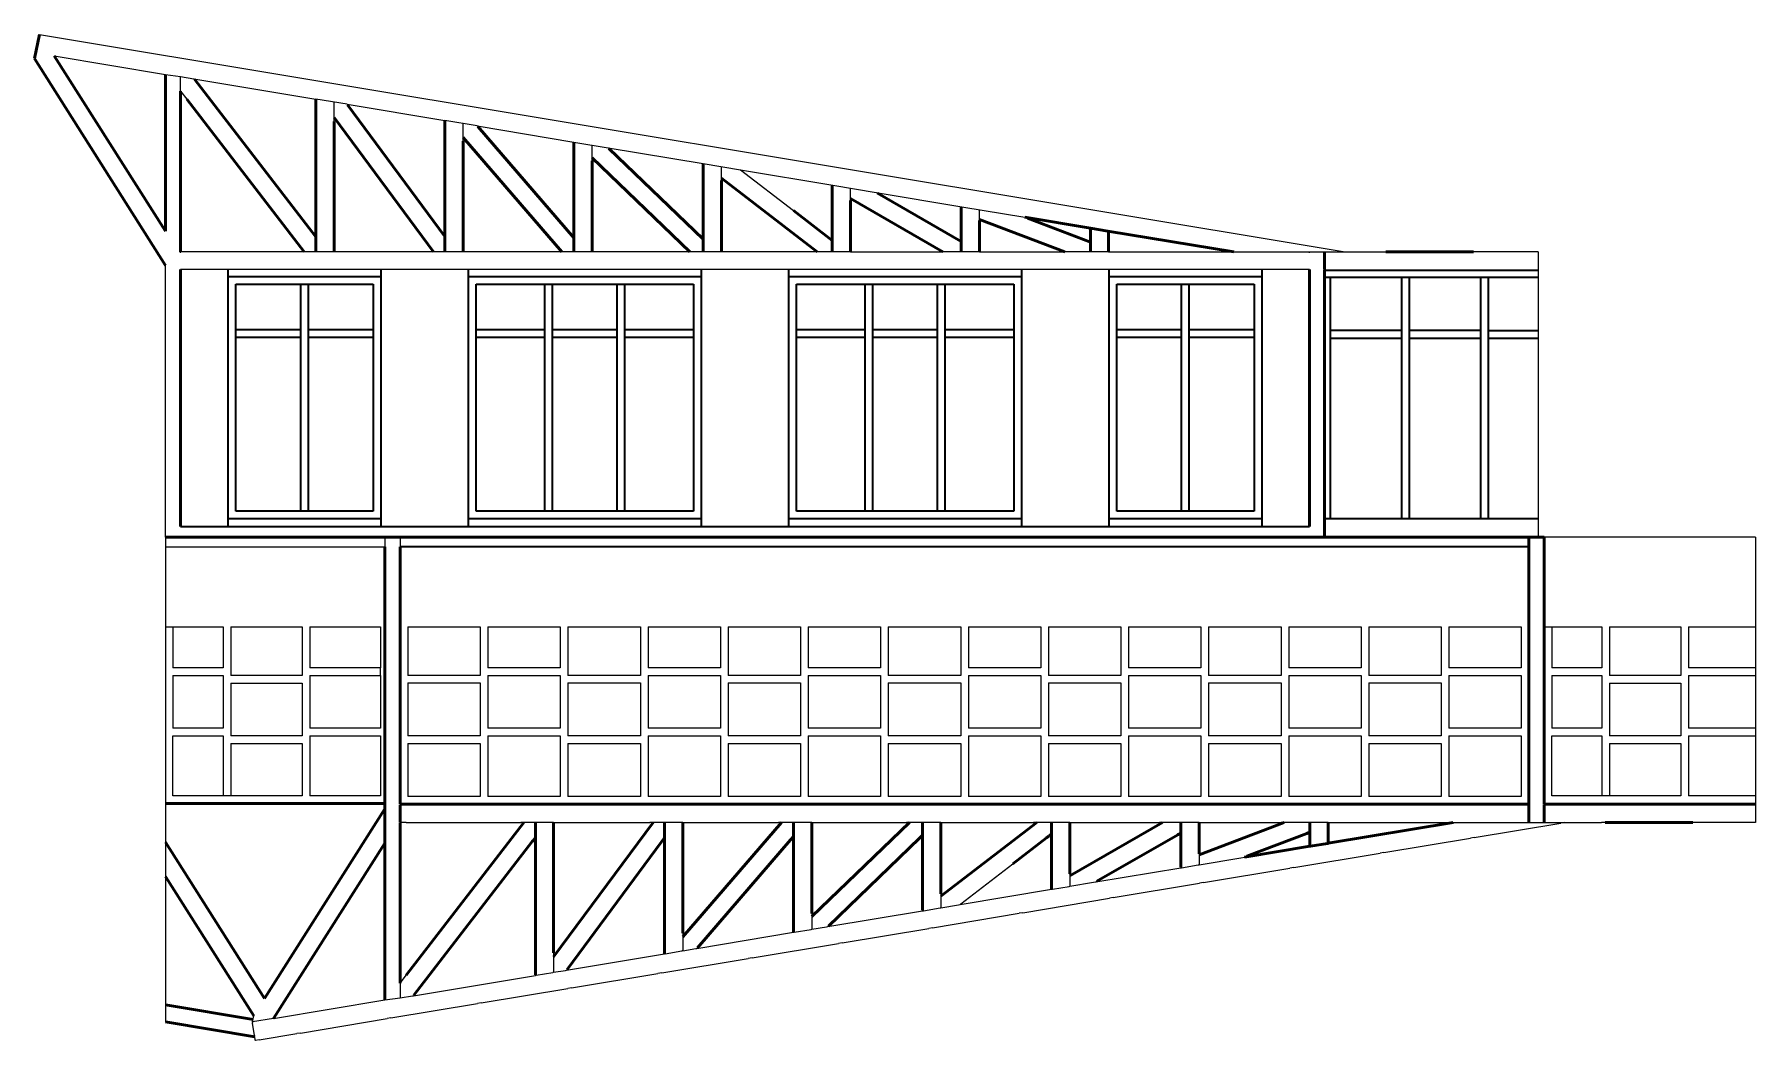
# Model space of a CAD drawing. Header units: centimetres. Extents: x 101 to 201, y 97 to 167.
# Drawn here: x 127.76 to 134.21, y 147.12 to 150.89 of the extents above; entities that cross this region are included whole.
import ezdxf

# ---------------------------------------------------------------- set-up
doc = ezdxf.new("R2010")
doc.units = ezdxf.units.CM
for name, color, linetype in [('corte', 1, 'Continuous'), ('grabado', 5, 'Continuous'), ('modulos alternativos', 10, 'Continuous')]:
    doc.layers.add(name, color=color, linetype=linetype)

msp = doc.modelspace()

# ---------------------------------------------------------------- linework, layer by layer
at = {"layer": 'corte', "lineweight": 50}
for p, q in [((127.7799, 150.8891), (127.7604, 150.7987)), ((127.7604, 150.7987), (128.251, 150.0235)), ((127.8339, 150.8087), (128.251, 150.1514)), ((128.251, 150.1514), (128.251, 150.7392)), ((128.3599, 150.721), (128.8146, 150.1303)), ((128.3081, 150.0741), (128.3081, 150.6759)), ((128.331, 150.6462), (128.7713, 150.0741)), ((128.8146, 150.1303), (128.8146, 150.6452)), ((128.9334, 150.6254), (129.2982, 150.1318)), ((128.8832, 150.578), (129.2555, 150.0741)), ((128.8832, 150.0741), (128.8832, 150.5625)), ((129.2982, 150.1318), (129.2982, 150.5646)), ((129.3667, 150.5026), (129.7364, 150.0741)), ((129.3667, 150.0741), (129.3667, 150.4894)), ((129.4215, 150.5441), (129.7817, 150.1266)), ((129.7817, 150.1266), (129.7817, 150.484)), ((129.8503, 150.4269), (130.2159, 150.0741)), ((129.9124, 150.4623), (130.2653, 150.1217)), ((129.8503, 150.0741), (129.8503, 150.4158)), ((130.2653, 150.1217), (130.2653, 150.4034)), ((130.3339, 150.3506), (130.6927, 150.0741)), ((130.3339, 150.0741), (130.3339, 150.3418)), ((130.7489, 150.1174), (130.7489, 150.3229)), ((130.8174, 150.2738), (131.1638, 150.0741)), ((130.8174, 150.0741), (130.8174, 150.2672)), ((130.9186, 150.2946), (131.2324, 150.1136)), ((131.2324, 150.1136), (131.2324, 150.2423)), ((130.6039, 150.2291), (130.7489, 150.1174)), ((131.301, 150.196), (131.62, 150.0741)), ((131.301, 150.0741), (131.301, 150.1917)), ((131.4712, 150.2044), (131.716, 150.1636)), ((131.48, 150.201), (131.716, 150.1108)), ((131.716, 150.1108), (131.716, 150.1636)), ((131.7818, 150.1526), (132.253, 150.0741)), ((131.7846, 150.0741), (131.7846, 150.1521)), ((132.8224, 150.0741), (133.151, 150.0741)), ((132.5938, 149.0143), (132.5938, 149.0055)), ((133.4161, 149.0055), (128.251, 149.0055)), ((128.251, 149.0055), (129.0732, 149.0055)), ((133.4161, 149.0055), (129.0732, 149.0055)), ((128.251, 148.0083), (128.4052, 148.0083)), ((128.4052, 148.0083), (128.8999, 148.0083)), ((128.6223, 147.277), (129.0732, 147.9876)), ((128.8999, 148.0083), (129.0732, 148.0083)), ((129.1304, 147.9369), (129.1304, 147.3351)), ((129.1532, 147.3648), (129.5936, 147.9369)), ((129.7054, 147.9369), (129.7054, 147.4485)), ((129.7054, 147.433), (130.0778, 147.9369)), ((130.189, 147.9369), (130.189, 147.5216)), ((130.189, 147.5084), (130.5587, 147.9369)), ((130.6726, 147.9369), (130.6726, 147.5952)), ((130.6726, 147.5841), (131.0382, 147.9369)), ((131.1562, 147.9369), (131.1562, 147.6692)), ((131.1562, 147.6604), (131.515, 147.9369)), ((131.6397, 147.7373), (131.9861, 147.9369)), ((131.6397, 147.9369), (131.6397, 147.8756)), ((132.1233, 147.9369), (132.1233, 147.8194)), ((132.1233, 147.815), (132.4423, 147.9369)), ((132.6069, 147.9369), (132.6069, 147.8608)), ((132.6069, 147.8589), (133.0752, 147.9369)), ((133.6447, 147.9369), (133.9732, 147.9369)), ((128.6223, 147.277), (128.251, 147.8623)), ((128.6562, 147.2023), (129.0732, 147.8596)), ((129.0732, 147.8596), (129.0732, 147.2718)), ((129.1822, 147.29), (129.6254, 147.8659)), ((129.6254, 147.8659), (129.6282, 147.8695)), ((129.6282, 147.8695), (129.6369, 147.8807)), ((129.6369, 147.8807), (129.6369, 147.3658)), ((129.7557, 147.3856), (130.109, 147.8638)), ((130.109, 147.8638), (130.1118, 147.8676)), ((130.1118, 147.8676), (130.1204, 147.8792)), ((130.1204, 147.8792), (130.1204, 147.4464)), ((130.2438, 147.4669), (130.5926, 147.8712)), ((130.5926, 147.8712), (130.5954, 147.8744)), ((130.5954, 147.8744), (130.604, 147.8844)), ((130.604, 147.8844), (130.604, 147.527)), ((130.7346, 147.5487), (131.0762, 147.8783)), ((131.0762, 147.8783), (131.079, 147.881)), ((131.079, 147.881), (131.0876, 147.8893)), ((131.0876, 147.8893), (131.0876, 147.6076)), ((131.4262, 147.7819), (131.5524, 147.8792)), ((131.5524, 147.8792), (131.5536, 147.8802)), ((131.5536, 147.8802), (131.5554, 147.8815)), ((131.5554, 147.8815), (131.5597, 147.8848)), ((131.5597, 147.8848), (131.5625, 147.887)), ((131.5625, 147.887), (131.5711, 147.8936)), ((131.5711, 147.8936), (131.5711, 147.6882)), ((131.6397, 147.8756), (131.6397, 147.7438)), ((131.7409, 147.7165), (132.0433, 147.8908)), ((132.0433, 147.8908), (132.0461, 147.8924)), ((132.0461, 147.8924), (132.0547, 147.8974)), ((132.0547, 147.8974), (132.0547, 147.7688)), ((132.2935, 147.8066), (132.5383, 147.8474)), ((132.3023, 147.81), (132.5269, 147.8959)), ((132.5269, 147.8959), (132.5297, 147.8969)), ((132.5297, 147.8969), (132.5383, 147.9002)), ((132.5383, 147.9002), (132.5383, 147.8493)), ((132.5383, 147.8493), (132.5383, 147.8474)), ((132.6041, 147.8584), (132.6069, 147.8589)), ((132.6069, 147.8608), (132.6069, 147.8589)), ((128.5827, 147.2123), (128.251, 147.7344)), ((128.5796, 147.1991), (128.251, 147.2539)), ((128.5856, 147.1342), (128.251, 147.19))]:
    msp.add_line(p, q, dxfattribs=at)
at = {"layer": 'corte'}
for p, q in [((127.7799, 150.8891), (132.6701, 150.0741)), ((127.8339, 150.8087), (128.2511, 150.7391)), ((128.3582, 150.7232), (128.8146, 150.6471)), ((128.3582, 150.7232), (128.3599, 150.721)), ((128.3081, 150.6759), (128.331, 150.6462)), ((128.8146, 150.6452), (128.8146, 150.6471)), ((128.9318, 150.6276), (129.2982, 150.5665)), ((128.9318, 150.6276), (128.9334, 150.6254)), ((128.8832, 150.5625), (128.8832, 150.578)), ((129.2982, 150.5646), (129.2982, 150.5665)), ((129.3667, 150.4894), (129.3667, 150.5026)), ((129.4196, 150.5463), (129.7817, 150.4859)), ((129.4196, 150.5463), (129.4215, 150.5441)), ((129.8503, 150.4158), (129.8503, 150.4269)), ((129.91, 150.4646), (130.2653, 150.4053)), ((129.91, 150.4646), (129.9124, 150.4623)), ((130.2653, 150.4034), (130.2653, 150.4053)), ((130.4055, 150.382), (130.7517, 150.3243)), ((130.4055, 150.382), (130.6039, 150.2291)), ((130.3339, 150.3418), (130.3339, 150.3506)), ((130.7489, 150.3229), (130.7489, 150.3248)), ((130.914, 150.2972), (131.2352, 150.2437)), ((130.914, 150.2972), (130.9186, 150.2946)), ((130.8174, 150.2672), (130.8174, 150.2738)), ((131.2324, 150.2423), (131.2324, 150.2442)), ((131.301, 150.1917), (131.301, 150.199)), ((131.4712, 150.2044), (131.48, 150.201)), ((128.3081, 150.0713), (128.3081, 150.0741)), ((128.7713, 150.0741), (128.3081, 150.0741)), ((129.2555, 150.0741), (128.8804, 150.0741)), ((129.7364, 150.0741), (129.3639, 150.0741)), ((130.2159, 150.0741), (129.8475, 150.0741)), ((130.6927, 150.0741), (130.3311, 150.0741)), ((130.8174, 150.0741), (131.1638, 150.0741)), ((131.301, 150.0741), (131.62, 150.0741)), ((131.7846, 150.0741), (132.253, 150.0741)), ((132.653, 150.0741), (132.8224, 150.0741)), ((133.3938, 150.0741), (133.151, 150.0741)), ((128.251, 149.0055), (128.251, 147.19)), ((129.0732, 147.9876), (129.0732, 148.0083)), ((129.1304, 147.9397), (129.1304, 147.9369)), ((129.1504, 147.9369), (129.1304, 147.9369)), ((129.1532, 147.9369), (129.1504, 147.9369)), ((129.1532, 147.9369), (129.5822, 147.9369)), ((129.5857, 147.9369), (129.5822, 147.9369)), ((129.5936, 147.9369), (129.5857, 147.9369)), ((129.7054, 147.9369), (129.7026, 147.9369)), ((129.7054, 147.9369), (130.0664, 147.9369)), ((130.0699, 147.9369), (130.0664, 147.9369)), ((130.0778, 147.9369), (130.0699, 147.9369)), ((130.189, 147.9369), (130.1862, 147.9369)), ((130.189, 147.9369), (130.5473, 147.9369)), ((130.551, 147.9369), (130.5473, 147.9369)), ((130.5587, 147.9369), (130.551, 147.9369)), ((130.6726, 147.9369), (130.6698, 147.9369)), ((130.6726, 147.9369), (131.0268, 147.9369)), ((131.0308, 147.9369), (131.0268, 147.9369)), ((131.0382, 147.9369), (131.0308, 147.9369)), ((131.1562, 147.9369), (131.1534, 147.9369)), ((131.1562, 147.9369), (131.243, 147.9369)), ((131.243, 147.9369), (131.4276, 147.9369)), ((131.4276, 147.9369), (131.5036, 147.9369)), ((131.5081, 147.9369), (131.5036, 147.9369)), ((131.515, 147.9369), (131.5081, 147.9369)), ((131.6397, 147.9369), (131.6889, 147.9369)), ((131.6889, 147.9369), (131.9746, 147.9369)), ((131.9802, 147.9369), (131.9746, 147.9369)), ((131.9861, 147.9369), (131.9802, 147.9369)), ((132.1233, 147.9369), (132.4308, 147.9369)), ((132.4387, 147.9369), (132.4308, 147.9369)), ((132.4423, 147.9369), (132.4387, 147.9369)), ((132.6069, 147.9369), (133.0638, 147.9369)), ((133.0638, 147.9369), (133.0752, 147.9369)), ((133.1542, 147.8806), (133.4783, 147.9346)), ((133.4753, 147.9369), (133.4924, 147.9369)), ((133.4924, 147.9369), (133.4783, 147.9346)), ((133.4924, 147.9369), (133.6304, 147.9369)), ((133.6447, 147.9369), (133.6304, 147.9369)), ((133.9875, 147.9369), (133.9732, 147.9369)), ((134.2081, 147.9369), (133.9875, 147.9369)), ((132.816, 147.8242), (133.1401, 147.8782)), ((133.1542, 147.8806), (133.1401, 147.8782)), ((131.231, 147.6315), (131.4262, 147.7819)), ((132.1233, 147.8194), (132.1233, 147.8164)), ((132.1233, 147.8164), (132.1233, 147.815)), ((132.1233, 147.815), (132.1233, 147.812)), ((132.2935, 147.8066), (132.3023, 147.81)), ((132.4778, 147.7678), (132.8019, 147.8219)), ((132.816, 147.8242), (132.8019, 147.8219)), ((131.6397, 147.7438), (131.6397, 147.7406)), ((131.6397, 147.7406), (131.6397, 147.7373)), ((131.7363, 147.7138), (132.0547, 147.7668)), ((132.0547, 147.7688), (132.0547, 147.7668)), ((132.0547, 147.7668), (132.0575, 147.7673)), ((132.1396, 147.7115), (132.4637, 147.7655)), ((132.4778, 147.7678), (132.4637, 147.7655)), ((131.1562, 147.6692), (131.1562, 147.6657)), ((131.1562, 147.6657), (131.1562, 147.6604)), ((131.2278, 147.629), (131.5711, 147.6863)), ((131.4632, 147.5987), (131.7873, 147.6528)), ((131.5711, 147.6882), (131.5711, 147.6863)), ((131.5711, 147.6863), (131.5739, 147.6867)), ((131.7363, 147.7138), (131.7409, 147.7165)), ((131.8014, 147.6551), (131.7873, 147.6528)), ((131.8014, 147.6551), (132.1255, 147.7091)), ((132.1396, 147.7115), (132.1255, 147.7091)), ((130.6726, 147.5952), (130.6726, 147.5913)), ((130.6726, 147.5913), (130.6726, 147.5841)), ((130.7323, 147.5464), (131.0876, 147.6057)), ((131.0876, 147.6076), (131.0876, 147.6057)), ((131.125, 147.5424), (131.4491, 147.5964)), ((131.2278, 147.629), (131.231, 147.6315)), ((131.4632, 147.5987), (131.4491, 147.5964)), ((130.2419, 147.4647), (130.604, 147.5251)), ((130.7323, 147.5464), (130.7346, 147.5487)), ((130.7868, 147.486), (131.1109, 147.54)), ((131.125, 147.5424), (131.1109, 147.54)), ((130.189, 147.5216), (130.189, 147.5173)), ((130.189, 147.5173), (130.189, 147.5084)), ((130.2419, 147.4647), (130.2438, 147.4669)), ((130.4486, 147.4296), (130.7727, 147.4837)), ((130.7868, 147.486), (130.7727, 147.4837)), ((129.7054, 147.4485), (129.7054, 147.4437)), ((129.7054, 147.4437), (129.7054, 147.433)), ((129.7541, 147.3834), (130.1204, 147.4445)), ((130.1104, 147.3733), (130.4345, 147.4273)), ((130.1204, 147.4464), (130.1204, 147.4445)), ((130.4486, 147.4296), (130.4345, 147.4273)), ((129.1304, 147.3351), (129.1504, 147.3612)), ((129.1504, 147.3612), (129.1532, 147.3648)), ((129.1805, 147.2878), (129.6369, 147.3639)), ((129.6369, 147.3658), (129.6369, 147.3639)), ((129.7541, 147.3834), (129.7557, 147.3856)), ((129.7723, 147.3169), (130.0963, 147.3709)), ((130.1104, 147.3733), (130.0963, 147.3709)), ((128.6562, 147.2023), (129.0734, 147.2719)), ((129.1805, 147.2878), (129.1822, 147.29)), ((129.4341, 147.2606), (129.7582, 147.3146)), ((129.7723, 147.3169), (129.7582, 147.3146)), ((128.5773, 147.1892), (128.5827, 147.2123)), ((128.7577, 147.1478), (129.0818, 147.2018)), ((129.0959, 147.2042), (129.0818, 147.2018)), ((129.0959, 147.2042), (129.42, 147.2582)), ((129.4341, 147.2606), (129.42, 147.2582)), ((128.5768, 147.1872), (128.5773, 147.1892)), ((128.5768, 147.1872), (128.577, 147.1863)), ((128.577, 147.1863), (128.5773, 147.1844)), ((128.5773, 147.1892), (128.5773, 147.1892)), ((128.6022, 147.1219), (128.7436, 147.1455)), ((128.7577, 147.1478), (128.7436, 147.1455)), ((128.5876, 147.1223), (128.5873, 147.1242)), ((128.5878, 147.1214), (128.5876, 147.1223)), ((128.5881, 147.1196), (128.5878, 147.1214)), ((128.6022, 147.1219), (128.5881, 147.1196))]:
    msp.add_line(p, q, dxfattribs=at)
at = {"layer": 'grabado'}
for p, q in [((128.251, 150.7392), (128.3081, 150.7315)), ((128.3081, 150.6759), (128.3081, 150.7315)), ((128.3081, 150.7315), (128.3582, 150.7232)), ((128.9318, 150.6276), (128.8146, 150.6471)), ((128.8832, 150.578), (128.8832, 150.6357)), ((129.4196, 150.5463), (129.2982, 150.5665)), ((129.3667, 150.5026), (129.3667, 150.5551)), ((129.7817, 150.4859), (129.91, 150.4646)), ((129.7817, 150.484), (129.7817, 150.4859)), ((129.8503, 150.4269), (129.8503, 150.4745)), ((130.2653, 150.4053), (130.4055, 150.382)), ((130.3339, 150.3506), (130.3339, 150.3939)), ((130.7517, 150.3243), (130.914, 150.2972)), ((130.8174, 150.2738), (130.8174, 150.3133)), ((131.2352, 150.2437), (131.4712, 150.2044)), ((131.301, 150.199), (131.301, 150.2327)), ((128.8804, 150.0741), (128.7713, 150.0741)), ((129.3639, 150.0741), (129.2555, 150.0741)), ((129.8475, 150.0741), (129.7364, 150.0741)), ((130.3311, 150.0741), (130.2159, 150.0741)), ((130.8174, 150.0741), (130.6927, 150.0741)), ((131.301, 150.0741), (131.1638, 150.0741)), ((131.7846, 150.0741), (131.62, 150.0741)), ((132.253, 150.0741), (132.653, 150.0741)), ((132.5367, 150.0713), (132.5367, 150.0741)), ((132.5938, 150.0713), (132.5938, 150.0741)), ((132.5367, 150.0089), (128.3081, 150.0089)), ((132.5938, 150.0055), (132.5938, 150.0083)), ((128.251, 148.9696), (129.0732, 148.9696)), ((129.0732, 149.0055), (129.0732, 148.9696)), ((129.1304, 149.0055), (129.1304, 148.9696)), ((133.3589, 149.0011), (133.3589, 148.9967)), ((128.2502, 148.6696), (128.4531, 148.6696)), ((128.2795, 148.6696), (128.2795, 148.5164)), ((128.4531, 148.6696), (128.4548, 148.6696)), ((128.4548, 148.6696), (128.4673, 148.6696)), ((128.4673, 148.6696), (128.4673, 148.5164)), ((128.4959, 148.6696), (128.4959, 148.4878)), ((128.4959, 148.6696), (128.7489, 148.6696)), ((128.7489, 148.6696), (128.7506, 148.6696)), ((128.7506, 148.6696), (128.7632, 148.6696)), ((128.7632, 148.6696), (128.7632, 148.4878)), ((128.7917, 148.6696), (129.0447, 148.6696)), ((128.7917, 148.6696), (128.7917, 148.5164)), ((129.0447, 148.6696), (129.0572, 148.6696)), ((129.0572, 148.6696), (129.0572, 148.5164)), ((129.159, 148.6696), (129.159, 148.4879)), ((129.159, 148.6696), (129.309, 148.6696)), ((129.309, 148.6696), (129.3375, 148.6696)), ((129.3375, 148.6696), (129.4304, 148.6696)), ((129.4304, 148.6696), (129.4304, 148.4879)), ((129.459, 148.6696), (129.459, 148.5165)), ((129.459, 148.6696), (129.5804, 148.6696)), ((129.5804, 148.6696), (129.609, 148.6696)), ((129.609, 148.6696), (129.7304, 148.6696)), ((129.7304, 148.6696), (129.7304, 148.5165)), ((129.759, 148.6696), (129.759, 148.4879)), ((129.759, 148.6696), (129.8518, 148.6696)), ((129.8518, 148.6696), (129.8804, 148.6696)), ((129.8804, 148.6696), (130.0304, 148.6696)), ((130.0304, 148.6696), (130.0304, 148.4879)), ((130.059, 148.6696), (130.209, 148.6696)), ((130.059, 148.6696), (130.059, 148.5165)), ((130.209, 148.6696), (130.2375, 148.6696)), ((130.2375, 148.6696), (130.3304, 148.6696)), ((130.3304, 148.6696), (130.3304, 148.5165)), ((130.359, 148.6696), (130.359, 148.4879)), ((130.359, 148.6696), (130.4947, 148.6696)), ((130.4947, 148.6696), (130.5232, 148.6696)), ((130.5232, 148.6696), (130.6304, 148.6696)), ((130.6304, 148.6696), (130.6304, 148.4879)), ((130.659, 148.6696), (130.659, 148.5165)), ((130.659, 148.6696), (130.7661, 148.6696)), ((130.7661, 148.6696), (130.7947, 148.6696)), ((130.7947, 148.6696), (130.9304, 148.6696)), ((130.9304, 148.6696), (130.9304, 148.5165)), ((130.959, 148.6696), (130.959, 148.4879)), ((130.959, 148.6696), (131.0518, 148.6696)), ((131.0518, 148.6696), (131.0804, 148.6696)), ((131.0804, 148.6696), (131.2304, 148.6696)), ((131.2304, 148.6696), (131.2304, 148.4879)), ((131.259, 148.6696), (131.409, 148.6696)), ((131.259, 148.6696), (131.259, 148.5165)), ((131.409, 148.6696), (131.4375, 148.6696)), ((131.4375, 148.6696), (131.5304, 148.6696)), ((131.5304, 148.6696), (131.5304, 148.5165)), ((131.559, 148.6696), (131.559, 148.4879)), ((131.559, 148.6696), (131.6947, 148.6696)), ((131.6947, 148.6696), (131.7232, 148.6696)), ((131.7232, 148.6696), (131.8304, 148.6696)), ((131.8304, 148.6696), (131.8304, 148.4879)), ((131.859, 148.6696), (131.859, 148.5165)), ((131.859, 148.6696), (131.9661, 148.6696)), ((131.9661, 148.6696), (131.9947, 148.6696)), ((131.9947, 148.6696), (132.1304, 148.6696)), ((132.1304, 148.6696), (132.1304, 148.5165)), ((132.159, 148.6696), (132.2518, 148.6696)), ((132.159, 148.6696), (132.159, 148.4879)), ((132.2518, 148.6696), (132.2804, 148.6696)), ((132.2804, 148.6696), (132.4304, 148.6696)), ((132.4304, 148.6696), (132.4304, 148.4879)), ((132.459, 148.6696), (132.459, 148.5165)), ((132.459, 148.6696), (132.609, 148.6696)), ((132.609, 148.6696), (132.6375, 148.6696)), ((132.6375, 148.6696), (132.7304, 148.6696)), ((132.7304, 148.6696), (132.7304, 148.5165)), ((132.759, 148.6696), (132.759, 148.4879)), ((132.759, 148.6696), (132.8804, 148.6696)), ((132.8804, 148.6696), (132.909, 148.6696)), ((132.909, 148.6696), (133.0304, 148.6696)), ((133.0304, 148.6696), (133.0304, 148.4879)), ((133.059, 148.6696), (133.1518, 148.6696)), ((133.059, 148.6696), (133.059, 148.5165)), ((133.1518, 148.6696), (133.1804, 148.6696)), ((133.1804, 148.6696), (133.3304, 148.6696)), ((133.3304, 148.6696), (133.3304, 148.5165)), ((133.4154, 148.6696), (133.6182, 148.6696)), ((133.4447, 148.6696), (133.4447, 148.5164)), ((133.6182, 148.6696), (133.6199, 148.6696)), ((133.6199, 148.6696), (133.6325, 148.6696)), ((133.6325, 148.6696), (133.6325, 148.5164)), ((133.661, 148.6696), (133.661, 148.4878)), ((133.661, 148.6696), (133.914, 148.6696)), ((133.914, 148.6696), (133.9157, 148.6696)), ((133.9157, 148.6696), (133.9283, 148.6696)), ((133.9283, 148.6696), (133.9283, 148.4878)), ((133.9569, 148.6696), (134.2081, 148.6696)), ((133.9569, 148.6696), (133.9569, 148.5164)), ((128.2861, 148.5164), (128.2795, 148.5164)), ((128.4531, 148.5164), (128.2861, 148.5164)), ((128.4548, 148.5164), (128.4531, 148.5164)), ((128.4673, 148.5164), (128.4548, 148.5164)), ((129.0447, 148.5164), (128.7917, 148.5164)), ((129.0572, 148.5164), (129.0447, 148.5164)), ((129.0572, 148.4878), (129.0572, 148.5164)), ((129.5804, 148.5165), (129.459, 148.5165)), ((129.609, 148.5165), (129.5804, 148.5165)), ((129.7304, 148.5165), (129.609, 148.5165)), ((130.209, 148.5165), (130.059, 148.5165)), ((130.2375, 148.5165), (130.209, 148.5165)), ((130.3304, 148.5165), (130.2375, 148.5165)), ((130.7661, 148.5165), (130.659, 148.5165)), ((130.7947, 148.5165), (130.7661, 148.5165)), ((130.9304, 148.5165), (130.7947, 148.5165)), ((131.409, 148.5165), (131.259, 148.5165)), ((131.4375, 148.5165), (131.409, 148.5165)), ((131.5304, 148.5165), (131.4375, 148.5165)), ((131.9661, 148.5165), (131.859, 148.5165)), ((131.9947, 148.5165), (131.9661, 148.5165)), ((132.1304, 148.5165), (131.9947, 148.5165)), ((132.609, 148.5165), (132.459, 148.5165)), ((132.6375, 148.5165), (132.609, 148.5165)), ((132.7304, 148.5165), (132.6375, 148.5165)), ((133.1518, 148.5165), (133.059, 148.5165)), ((133.1804, 148.5165), (133.1518, 148.5165)), ((133.3304, 148.5165), (133.1804, 148.5165)), ((133.4513, 148.5164), (133.4447, 148.5164)), ((133.6182, 148.5164), (133.4513, 148.5164)), ((133.6199, 148.5164), (133.6182, 148.5164)), ((133.6325, 148.5164), (133.6199, 148.5164)), ((134.2081, 148.5164), (133.9569, 148.5164)), ((128.2795, 148.4878), (128.2928, 148.4878)), ((128.2795, 148.4878), (128.2795, 148.2894)), ((128.2928, 148.4878), (128.4531, 148.4878)), ((128.4531, 148.4878), (128.4548, 148.4878)), ((128.4548, 148.4878), (128.4673, 148.4878)), ((128.4673, 148.4878), (128.4673, 148.2894)), ((128.7489, 148.4878), (128.4959, 148.4878)), ((128.4959, 148.4592), (128.7489, 148.4592)), ((128.4959, 148.4592), (128.4959, 148.2638)), ((128.7506, 148.4878), (128.7489, 148.4878)), ((128.7489, 148.4592), (128.7506, 148.4592)), ((128.7632, 148.4878), (128.7506, 148.4878)), ((128.7506, 148.4592), (128.7632, 148.4592)), ((128.7632, 148.4592), (128.7632, 148.2609)), ((128.7917, 148.4878), (129.0447, 148.4878)), ((128.7917, 148.4878), (128.7917, 148.2894)), ((129.0447, 148.4878), (129.0572, 148.4878)), ((129.0572, 148.4878), (129.0572, 148.2894)), ((129.309, 148.4879), (129.159, 148.4879)), ((129.159, 148.4594), (129.309, 148.4594)), ((129.159, 148.4594), (129.159, 148.261)), ((129.3375, 148.4879), (129.309, 148.4879)), ((129.309, 148.4594), (129.3375, 148.4594)), ((129.4304, 148.4879), (129.3375, 148.4879)), ((129.3375, 148.4594), (129.4304, 148.4594)), ((129.4304, 148.4594), (129.4304, 148.261)), ((129.459, 148.4879), (129.5804, 148.4879)), ((129.459, 148.4879), (129.459, 148.2896)), ((129.5804, 148.4879), (129.609, 148.4879)), ((129.609, 148.4879), (129.7304, 148.4879)), ((129.7304, 148.4879), (129.7304, 148.2896)), ((129.8518, 148.4879), (129.759, 148.4879)), ((129.759, 148.4594), (129.8518, 148.4594)), ((129.759, 148.4594), (129.759, 148.261)), ((129.8804, 148.4879), (129.8518, 148.4879)), ((129.8518, 148.4594), (129.8804, 148.4594)), ((130.0304, 148.4879), (129.8804, 148.4879)), ((129.8804, 148.4594), (130.0304, 148.4594)), ((130.0304, 148.4594), (130.0304, 148.261)), ((130.059, 148.4879), (130.209, 148.4879)), ((130.059, 148.4879), (130.059, 148.2896)), ((130.209, 148.4879), (130.2375, 148.4879)), ((130.2375, 148.4879), (130.3304, 148.4879)), ((130.3304, 148.4879), (130.3304, 148.2896)), ((130.4947, 148.4879), (130.359, 148.4879)), ((130.359, 148.4594), (130.4947, 148.4594)), ((130.359, 148.4594), (130.359, 148.261)), ((130.5232, 148.4879), (130.4947, 148.4879)), ((130.4947, 148.4594), (130.5232, 148.4594)), ((130.6304, 148.4879), (130.5232, 148.4879)), ((130.5232, 148.4594), (130.6304, 148.4594)), ((130.6304, 148.4594), (130.6304, 148.261)), ((130.659, 148.4879), (130.7661, 148.4879)), ((130.659, 148.4879), (130.659, 148.2896)), ((130.7661, 148.4879), (130.7947, 148.4879)), ((130.7947, 148.4879), (130.9304, 148.4879)), ((130.9304, 148.4879), (130.9304, 148.2896)), ((131.0518, 148.4879), (130.959, 148.4879)), ((130.959, 148.4594), (131.0518, 148.4594)), ((130.959, 148.4594), (130.959, 148.261)), ((131.0804, 148.4879), (131.0518, 148.4879)), ((131.0518, 148.4594), (131.0804, 148.4594)), ((131.2304, 148.4879), (131.0804, 148.4879)), ((131.0804, 148.4594), (131.2304, 148.4594)), ((131.2304, 148.4594), (131.2304, 148.261)), ((131.259, 148.4879), (131.409, 148.4879)), ((131.259, 148.4879), (131.259, 148.2896)), ((131.409, 148.4879), (131.4375, 148.4879)), ((131.4375, 148.4879), (131.5304, 148.4879)), ((131.5304, 148.4879), (131.5304, 148.2896)), ((131.6947, 148.4879), (131.559, 148.4879)), ((131.559, 148.4594), (131.6947, 148.4594)), ((131.559, 148.4594), (131.559, 148.261)), ((131.7232, 148.4879), (131.6947, 148.4879)), ((131.6947, 148.4594), (131.7232, 148.4594)), ((131.8304, 148.4879), (131.7232, 148.4879)), ((131.7232, 148.4594), (131.8304, 148.4594)), ((131.8304, 148.4594), (131.8304, 148.261)), ((131.859, 148.4879), (131.9661, 148.4879)), ((131.859, 148.4879), (131.859, 148.2896)), ((131.9661, 148.4879), (131.9947, 148.4879)), ((131.9947, 148.4879), (132.1304, 148.4879)), ((132.1304, 148.4879), (132.1304, 148.2896)), ((132.2518, 148.4879), (132.159, 148.4879)), ((132.159, 148.4594), (132.2518, 148.4594)), ((132.159, 148.4594), (132.159, 148.261)), ((132.2804, 148.4879), (132.2518, 148.4879)), ((132.2518, 148.4594), (132.2804, 148.4594)), ((132.4304, 148.4879), (132.2804, 148.4879)), ((132.2804, 148.4594), (132.4304, 148.4594)), ((132.4304, 148.4594), (132.4304, 148.261)), ((132.459, 148.4879), (132.609, 148.4879)), ((132.459, 148.4879), (132.459, 148.2896)), ((132.609, 148.4879), (132.6375, 148.4879)), ((132.6375, 148.4879), (132.7304, 148.4879)), ((132.7304, 148.4879), (132.7304, 148.2896)), ((132.8804, 148.4879), (132.759, 148.4879)), ((132.759, 148.4594), (132.8804, 148.4594)), ((132.759, 148.4594), (132.759, 148.261)), ((132.909, 148.4879), (132.8804, 148.4879)), ((132.8804, 148.4594), (132.909, 148.4594)), ((133.0304, 148.4879), (132.909, 148.4879)), ((132.909, 148.4594), (133.0304, 148.4594)), ((133.0304, 148.4594), (133.0304, 148.261)), ((133.059, 148.4879), (133.1518, 148.4879)), ((133.059, 148.4879), (133.059, 148.2896)), ((133.1518, 148.4879), (133.1804, 148.4879)), ((133.1804, 148.4879), (133.3304, 148.4879)), ((133.3304, 148.4879), (133.3304, 148.2896)), ((133.4447, 148.4878), (133.458, 148.4878)), ((133.4447, 148.4878), (133.4447, 148.2894)), ((133.458, 148.4878), (133.6182, 148.4878)), ((133.6182, 148.4878), (133.6199, 148.4878)), ((133.6199, 148.4878), (133.6325, 148.4878)), ((133.6325, 148.4878), (133.6325, 148.2894)), ((133.914, 148.4878), (133.661, 148.4878)), ((133.661, 148.4592), (133.914, 148.4592)), ((133.661, 148.4592), (133.661, 148.2638)), ((133.9157, 148.4878), (133.914, 148.4878)), ((133.914, 148.4592), (133.9157, 148.4592)), ((133.9283, 148.4878), (133.9157, 148.4878)), ((133.9157, 148.4592), (133.9283, 148.4592)), ((133.9283, 148.4592), (133.9283, 148.2609)), ((133.9569, 148.4878), (134.2081, 148.4878)), ((133.9569, 148.4878), (133.9569, 148.2894)), ((128.3393, 148.2894), (128.2795, 148.2894)), ((128.2795, 148.2609), (128.346, 148.2609)), ((128.2795, 148.0369), (128.2795, 148.2609)), ((128.4531, 148.2894), (128.3393, 148.2894)), ((128.346, 148.2609), (128.4548, 148.2609)), ((128.4548, 148.2894), (128.4531, 148.2894)), ((128.4673, 148.2894), (128.4548, 148.2894)), ((128.4548, 148.2609), (128.4673, 148.2609)), ((128.4673, 148.2609), (128.4673, 148.0369)), ((128.4959, 148.2638), (128.4959, 148.2609)), ((128.7506, 148.2609), (128.4959, 148.2609)), ((128.7632, 148.2609), (128.7506, 148.2609)), ((129.0447, 148.2894), (128.7917, 148.2894)), ((128.7917, 148.2609), (129.0447, 148.2609)), ((128.7917, 148.2609), (128.7917, 148.2353)), ((128.7917, 148.2353), (128.7917, 148.0369)), ((129.0572, 148.2894), (129.0447, 148.2894)), ((129.0447, 148.2609), (129.0572, 148.2609)), ((129.0572, 148.2609), (129.0572, 148.0369)), ((129.309, 148.261), (129.159, 148.261)), ((129.159, 148.2324), (129.309, 148.2324)), ((129.159, 148.2324), (129.159, 148.0341)), ((129.3375, 148.261), (129.309, 148.261)), ((129.309, 148.2324), (129.3375, 148.2324)), ((129.4304, 148.261), (129.3375, 148.261)), ((129.3375, 148.2324), (129.4304, 148.2324)), ((129.4304, 148.2324), (129.4304, 148.0627)), ((129.5804, 148.2896), (129.459, 148.2896)), ((129.459, 148.261), (129.5804, 148.261)), ((129.459, 148.261), (129.459, 148.2324)), ((129.459, 148.2324), (129.459, 148.0627)), ((129.609, 148.2896), (129.5804, 148.2896)), ((129.5804, 148.261), (129.609, 148.261)), ((129.7304, 148.2896), (129.609, 148.2896)), ((129.609, 148.261), (129.7304, 148.261)), ((129.7304, 148.261), (129.7304, 148.2324)), ((129.7304, 148.2324), (129.7304, 148.0627)), ((129.8518, 148.261), (129.759, 148.261)), ((129.759, 148.2324), (129.8518, 148.2324)), ((129.759, 148.2324), (129.759, 148.0627)), ((129.8804, 148.261), (129.8518, 148.261)), ((129.8518, 148.2324), (129.8804, 148.2324)), ((130.0304, 148.261), (129.8804, 148.261)), ((129.8804, 148.2324), (130.0304, 148.2324)), ((130.0304, 148.2324), (130.0304, 148.0341)), ((130.209, 148.2896), (130.059, 148.2896)), ((130.059, 148.261), (130.209, 148.261)), ((130.059, 148.261), (130.059, 148.0341)), ((130.2375, 148.2896), (130.209, 148.2896)), ((130.209, 148.261), (130.2375, 148.261)), ((130.3304, 148.2896), (130.2375, 148.2896)), ((130.2375, 148.261), (130.3304, 148.261)), ((130.3304, 148.261), (130.3304, 148.2324)), ((130.3304, 148.2324), (130.3304, 148.0627)), ((130.4947, 148.261), (130.359, 148.261)), ((130.359, 148.2324), (130.4947, 148.2324)), ((130.359, 148.2324), (130.359, 148.0341)), ((130.5232, 148.261), (130.4947, 148.261)), ((130.4947, 148.2324), (130.5232, 148.2324)), ((130.6304, 148.261), (130.5232, 148.261)), ((130.5232, 148.2324), (130.6304, 148.2324)), ((130.6304, 148.2324), (130.6304, 148.0341)), ((130.7661, 148.2896), (130.659, 148.2896)), ((130.659, 148.261), (130.7661, 148.261)), ((130.659, 148.261), (130.659, 148.2324)), ((130.659, 148.2324), (130.659, 148.0627)), ((130.7947, 148.2896), (130.7661, 148.2896)), ((130.7661, 148.261), (130.7947, 148.261)), ((130.9304, 148.2896), (130.7947, 148.2896)), ((130.7947, 148.261), (130.9304, 148.261)), ((130.9304, 148.261), (130.9304, 148.2324)), ((130.9304, 148.2324), (130.9304, 148.0627)), ((131.0518, 148.261), (130.959, 148.261)), ((130.959, 148.2324), (131.0518, 148.2324)), ((130.959, 148.2324), (130.959, 148.0627)), ((131.0804, 148.261), (131.0518, 148.261)), ((131.0518, 148.2324), (131.0804, 148.2324)), ((131.2304, 148.261), (131.0804, 148.261)), ((131.0804, 148.2324), (131.2304, 148.2324)), ((131.2304, 148.2324), (131.2304, 148.0341)), ((131.409, 148.2896), (131.259, 148.2896)), ((131.259, 148.261), (131.409, 148.261)), ((131.259, 148.261), (131.259, 148.0341)), ((131.4375, 148.2896), (131.409, 148.2896)), ((131.409, 148.261), (131.4375, 148.261)), ((131.5304, 148.2896), (131.4375, 148.2896)), ((131.4375, 148.261), (131.5304, 148.261)), ((131.5304, 148.261), (131.5304, 148.2324)), ((131.5304, 148.2324), (131.5304, 148.0627)), ((131.6947, 148.261), (131.559, 148.261)), ((131.559, 148.2324), (131.6947, 148.2324)), ((131.559, 148.2324), (131.559, 148.0627)), ((131.7232, 148.261), (131.6947, 148.261)), ((131.6947, 148.2324), (131.7232, 148.2324)), ((131.8304, 148.261), (131.7232, 148.261)), ((131.7232, 148.2324), (131.8304, 148.2324)), ((131.8304, 148.2324), (131.8304, 148.0627)), ((131.9661, 148.2896), (131.859, 148.2896)), ((131.859, 148.261), (131.9661, 148.261)), ((131.859, 148.261), (131.859, 148.2324)), ((131.859, 148.2324), (131.859, 148.0627)), ((131.9947, 148.2896), (131.9661, 148.2896)), ((131.9661, 148.261), (131.9947, 148.261)), ((132.1304, 148.2896), (131.9947, 148.2896)), ((131.9947, 148.261), (132.1304, 148.261)), ((132.1304, 148.261), (132.1304, 148.2324)), ((132.1304, 148.2324), (132.1304, 148.0627)), ((132.2518, 148.261), (132.159, 148.261)), ((132.159, 148.2324), (132.2518, 148.2324)), ((132.159, 148.2324), (132.159, 148.0627)), ((132.2804, 148.261), (132.2518, 148.261)), ((132.2518, 148.2324), (132.2804, 148.2324)), ((132.4304, 148.261), (132.2804, 148.261)), ((132.2804, 148.2324), (132.4304, 148.2324)), ((132.4304, 148.2324), (132.4304, 148.0341)), ((132.609, 148.2896), (132.459, 148.2896)), ((132.459, 148.261), (132.609, 148.261)), ((132.459, 148.261), (132.459, 148.0341)), ((132.6375, 148.2896), (132.609, 148.2896)), ((132.609, 148.261), (132.6375, 148.261)), ((132.7304, 148.2896), (132.6375, 148.2896)), ((132.6375, 148.261), (132.7304, 148.261)), ((132.7304, 148.261), (132.7304, 148.2324)), ((132.7304, 148.2324), (132.7304, 148.0627)), ((132.8804, 148.261), (132.759, 148.261)), ((132.759, 148.2324), (132.8804, 148.2324)), ((132.759, 148.2324), (132.759, 148.0627)), ((132.909, 148.261), (132.8804, 148.261)), ((132.8804, 148.2324), (132.909, 148.2324)), ((133.0304, 148.261), (132.909, 148.261)), ((132.909, 148.2324), (133.0304, 148.2324)), ((133.0304, 148.2324), (133.0304, 148.0627)), ((133.1518, 148.2896), (133.059, 148.2896)), ((133.059, 148.261), (133.1518, 148.261)), ((133.059, 148.261), (133.059, 148.2324)), ((133.059, 148.2324), (133.059, 148.0627)), ((133.1804, 148.2896), (133.1518, 148.2896)), ((133.1518, 148.261), (133.1804, 148.261)), ((133.3304, 148.2896), (133.1804, 148.2896)), ((133.1804, 148.261), (133.3304, 148.261)), ((133.3304, 148.261), (133.3304, 148.0341)), ((133.5044, 148.2894), (133.4447, 148.2894)), ((133.4447, 148.2609), (133.5111, 148.2609)), ((133.4447, 148.0369), (133.4447, 148.2609)), ((133.6182, 148.2894), (133.5044, 148.2894)), ((133.5111, 148.2609), (133.6199, 148.2609)), ((133.6199, 148.2894), (133.6182, 148.2894)), ((133.6325, 148.2894), (133.6199, 148.2894)), ((133.6199, 148.2609), (133.6325, 148.2609)), ((133.6325, 148.2609), (133.6325, 148.0369)), ((133.661, 148.2638), (133.661, 148.2609)), ((133.9157, 148.2609), (133.661, 148.2609)), ((133.9283, 148.2609), (133.9157, 148.2609)), ((134.2081, 148.2894), (133.9569, 148.2894)), ((133.9569, 148.2609), (134.2081, 148.2609)), ((133.9569, 148.2609), (133.9569, 148.2353)), ((133.9569, 148.2353), (133.9569, 148.0369)), ((128.4959, 148.2323), (128.7472, 148.2323)), ((128.4959, 148.2323), (128.4959, 148.0369)), ((128.7472, 148.2323), (128.7506, 148.2323)), ((128.7506, 148.2323), (128.7632, 148.2323)), ((128.7632, 148.2323), (128.7632, 148.0369)), ((133.661, 148.2323), (133.9123, 148.2323)), ((133.661, 148.2323), (133.661, 148.0369)), ((133.9123, 148.2323), (133.9157, 148.2323)), ((133.9157, 148.2323), (133.9283, 148.2323)), ((133.9283, 148.2323), (133.9283, 148.0369)), ((129.4304, 148.0627), (129.4304, 148.0341)), ((129.459, 148.0627), (129.459, 148.0341)), ((129.7304, 148.0627), (129.7304, 148.0341)), ((129.759, 148.0627), (129.759, 148.0341)), ((130.3304, 148.0627), (130.3304, 148.0341)), ((130.659, 148.0627), (130.659, 148.0341)), ((130.9304, 148.0627), (130.9304, 148.0341)), ((130.959, 148.0627), (130.959, 148.0341)), ((131.5304, 148.0627), (131.5304, 148.0341)), ((131.559, 148.0627), (131.559, 148.0341)), ((131.8304, 148.0627), (131.8304, 148.0341)), ((131.859, 148.0627), (131.859, 148.0341)), ((132.1304, 148.0627), (132.1304, 148.0341)), ((132.159, 148.0627), (132.159, 148.0341)), ((132.7304, 148.0627), (132.7304, 148.0341)), ((132.759, 148.0627), (132.759, 148.0341)), ((133.0304, 148.0627), (133.0304, 148.0341)), ((133.059, 148.0627), (133.059, 148.0341)), ((128.3985, 148.0369), (128.2795, 148.0369)), ((128.4959, 148.0369), (128.3985, 148.0369)), ((128.7472, 148.0369), (128.4959, 148.0369)), ((128.7506, 148.0369), (128.7472, 148.0369)), ((128.7632, 148.0369), (128.7506, 148.0369)), ((129.0413, 148.0369), (128.7917, 148.0369)), ((129.0447, 148.0369), (129.0413, 148.0369)), ((129.0572, 148.0369), (129.0447, 148.0369)), ((129.1304, 148.0067), (129.1304, 148.0055)), ((129.1304, 148.0055), (133.3589, 148.0055)), ((129.1304, 148.0055), (129.1304, 148.0027)), ((129.309, 148.0341), (129.159, 148.0341)), ((129.4304, 148.0341), (129.309, 148.0341)), ((129.7304, 148.0341), (129.459, 148.0341)), ((129.8804, 148.0341), (129.759, 148.0341)), ((130.0304, 148.0341), (129.8804, 148.0341)), ((130.209, 148.0341), (130.059, 148.0341)), ((130.3304, 148.0341), (130.209, 148.0341)), ((130.6304, 148.0341), (130.359, 148.0341)), ((130.9304, 148.0341), (130.659, 148.0341)), ((131.0804, 148.0341), (130.959, 148.0341)), ((131.2304, 148.0341), (131.0804, 148.0341)), ((131.409, 148.0341), (131.259, 148.0341)), ((131.5304, 148.0341), (131.409, 148.0341)), ((131.8304, 148.0341), (131.559, 148.0341)), ((132.1304, 148.0341), (131.859, 148.0341)), ((132.2804, 148.0341), (132.159, 148.0341)), ((132.4304, 148.0341), (132.2804, 148.0341)), ((132.609, 148.0341), (132.459, 148.0341)), ((132.7304, 148.0341), (132.609, 148.0341)), ((132.7304, 148.0341), (132.609, 148.0341)), ((133.0304, 148.0341), (132.759, 148.0341)), ((133.0304, 148.0341), (132.759, 148.0341)), ((133.1804, 148.0341), (133.059, 148.0341)), ((133.1804, 148.0341), (133.059, 148.0341)), ((133.3304, 148.0341), (133.1804, 148.0341)), ((133.4161, 148.0055), (133.4161, 148.0027)), ((133.5636, 148.0369), (133.4447, 148.0369)), ((133.661, 148.0369), (133.5636, 148.0369)), ((133.9123, 148.0369), (133.661, 148.0369)), ((133.9157, 148.0369), (133.9123, 148.0369)), ((133.9283, 148.0369), (133.9157, 148.0369)), ((134.2064, 148.0369), (133.9569, 148.0369)), ((134.2081, 148.0369), (134.2064, 148.0369)), ((129.5971, 147.9369), (129.5936, 147.9369)), ((129.6369, 147.9369), (129.5971, 147.9369)), ((129.6397, 147.9369), (129.6369, 147.9369)), ((129.7026, 147.9369), (129.6397, 147.9369)), ((130.0813, 147.9369), (130.0778, 147.9369)), ((130.1204, 147.9369), (130.0813, 147.9369)), ((130.1232, 147.9369), (130.1204, 147.9369)), ((130.1862, 147.9369), (130.1232, 147.9369)), ((130.5624, 147.9369), (130.5587, 147.9369)), ((130.604, 147.9369), (130.5624, 147.9369)), ((130.6068, 147.9369), (130.604, 147.9369)), ((130.6698, 147.9369), (130.6068, 147.9369)), ((131.0422, 147.9369), (131.0382, 147.9369)), ((131.0876, 147.9369), (131.0422, 147.9369)), ((131.0904, 147.9369), (131.0876, 147.9369)), ((131.1534, 147.9369), (131.0904, 147.9369)), ((131.5196, 147.9369), (131.515, 147.9369)), ((131.5711, 147.9369), (131.5196, 147.9369)), ((131.5739, 147.9369), (131.5711, 147.9369)), ((131.6369, 147.9369), (131.5739, 147.9369)), ((131.6397, 147.9369), (131.6369, 147.9369)), ((131.9917, 147.9369), (131.9861, 147.9369)), ((132.0547, 147.9369), (131.9917, 147.9369)), ((132.0575, 147.9369), (132.0547, 147.9369)), ((132.1205, 147.9369), (132.0575, 147.9369)), ((132.1233, 147.9369), (132.1205, 147.9369)), ((132.4501, 147.9369), (132.4423, 147.9369)), ((132.5383, 147.9369), (132.4501, 147.9369)), ((132.5411, 147.9369), (132.5383, 147.9369)), ((132.6041, 147.9369), (132.5411, 147.9369)), ((132.6069, 147.9369), (132.6041, 147.9369)), ((133.0752, 147.9369), (133.0923, 147.9369)), ((133.0923, 147.9369), (133.3589, 147.9369)), ((133.3589, 147.9397), (133.3589, 147.9369)), ((133.3589, 147.9369), (133.3875, 147.9369)), ((133.3875, 147.9369), (133.4161, 147.9369)), ((133.4161, 147.9397), (133.4161, 147.9369)), ((133.4161, 147.9369), (133.4753, 147.9369)), ((132.1233, 147.812), (132.1233, 147.7783)), ((132.1233, 147.7783), (132.2796, 147.8043)), ((132.2796, 147.8043), (132.2935, 147.8066)), ((131.6397, 147.7373), (131.6397, 147.734)), ((131.6397, 147.734), (131.6397, 147.6977)), ((132.0575, 147.7673), (132.1205, 147.7778)), ((132.1205, 147.7778), (132.1233, 147.7783)), ((131.1562, 147.6604), (131.1562, 147.6568)), ((131.1562, 147.6568), (131.1562, 147.6171)), ((131.5739, 147.6867), (131.6369, 147.6972)), ((131.6369, 147.6972), (131.6397, 147.6977)), ((131.6397, 147.6977), (131.7284, 147.7125)), ((131.7284, 147.7125), (131.7363, 147.7138)), ((131.0876, 147.6057), (131.0904, 147.6061)), ((131.0904, 147.6061), (131.1534, 147.6166)), ((131.1534, 147.6166), (131.1562, 147.6171)), ((131.1562, 147.6171), (131.222, 147.6281)), ((131.222, 147.6281), (131.2278, 147.629)), ((130.604, 147.527), (130.604, 147.5251)), ((130.604, 147.5251), (130.6068, 147.5255)), ((130.6068, 147.5255), (130.6698, 147.536)), ((130.6698, 147.536), (130.6726, 147.5365)), ((130.6726, 147.5841), (130.6726, 147.5802)), ((130.6726, 147.5802), (130.6726, 147.5365)), ((130.6726, 147.5365), (130.7274, 147.5456)), ((130.7274, 147.5456), (130.7323, 147.5464)), ((130.189, 147.5084), (130.189, 147.5041)), ((130.189, 147.5041), (130.189, 147.4559)), ((130.189, 147.4559), (130.2376, 147.464)), ((130.2376, 147.464), (130.2419, 147.4647)), ((129.7054, 147.433), (129.7054, 147.4283)), ((129.7054, 147.4283), (129.7054, 147.3753)), ((130.1232, 147.4449), (130.1204, 147.4445)), ((130.1232, 147.4449), (130.1862, 147.4554)), ((130.189, 147.4559), (130.1862, 147.4554)), ((129.1304, 147.3351), (129.1304, 147.3305)), ((129.1304, 147.3305), (129.1304, 147.2795)), ((129.6397, 147.3643), (129.6369, 147.3639)), ((129.6397, 147.3643), (129.7026, 147.3748)), ((129.7054, 147.3753), (129.7026, 147.3748)), ((129.7054, 147.3753), (129.7501, 147.3827)), ((129.7501, 147.3827), (129.7541, 147.3834)), ((129.0732, 147.2718), (129.1304, 147.2795)), ((129.1304, 147.2795), (129.1764, 147.2871)), ((129.1764, 147.2871), (129.1805, 147.2878)), ((128.6562, 147.2023), (128.5773, 147.1892)), ((128.5827, 147.2123), (128.5835, 147.2157)), ((128.5873, 147.1242), (128.5773, 147.1844))]:
    msp.add_line(p, q, dxfattribs=at)
at = {"layer": 'grabado', "lineweight": 50}
for p, q in [((128.8146, 150.1303), (128.8146, 150.0741)), ((129.2982, 150.1318), (129.2982, 150.0741)), ((129.7817, 150.1266), (129.7817, 150.0741)), ((130.2653, 150.1217), (130.2653, 150.0741)), ((130.7489, 150.1174), (130.7489, 150.0741)), ((131.2324, 150.1136), (131.2324, 150.0741)), ((131.716, 150.1636), (131.7818, 150.1526)), ((131.716, 150.1108), (131.716, 150.0741)), ((132.5938, 150.0083), (132.5938, 150.0713)), ((129.0732, 148.3297), (129.0732, 148.9696)), ((129.1304, 148.9696), (129.1304, 148.0067)), ((133.3589, 149.0055), (133.3589, 148.9696)), ((133.3589, 148.0055), (133.3589, 148.9696)), ((133.4161, 149.0011), (133.4161, 149.0055)), ((133.4161, 148.9967), (133.4161, 149.0011)), ((133.4161, 148.9967), (133.4161, 148.9696)), ((133.4161, 148.9696), (133.4161, 148.921)), ((133.4161, 148.921), (133.4161, 148.9164)), ((133.4161, 148.9164), (133.4161, 148.8682)), ((133.4161, 148.8682), (133.4161, 148.8653)), ((133.4161, 148.8653), (133.4161, 148.8624)), ((133.4161, 148.8624), (133.4161, 148.7986)), ((133.4161, 148.7986), (133.4161, 148.7958)), ((133.4161, 148.7958), (133.4161, 148.7668)), ((133.4161, 148.7668), (133.4161, 148.7651)), ((133.4161, 148.7651), (133.4161, 148.7304)), ((133.4161, 148.0055), (133.4161, 148.7304)), ((129.0732, 148.3297), (129.0732, 147.9876)), ((129.0732, 147.9876), (129.0732, 147.8648)), ((133.3589, 148.0055), (129.1304, 148.0055)), ((129.1304, 148.0027), (129.1304, 147.9397)), ((133.3589, 147.9397), (133.3589, 148.0055)), ((133.4161, 148.0055), (134.2081, 148.0055)), ((133.4161, 148.0027), (133.4161, 147.9397)), ((129.6369, 147.8853), (129.6369, 147.9369)), ((130.1204, 147.884), (130.1204, 147.9369)), ((130.604, 147.8887), (130.604, 147.9369)), ((131.0876, 147.8932), (131.0876, 147.9369)), ((131.5711, 147.8972), (131.5711, 147.9369)), ((132.0547, 147.9006), (132.0547, 147.9369)), ((132.5383, 147.9032), (132.5383, 147.9369)), ((129.0732, 147.8648), (129.0732, 147.8596)), ((129.6369, 147.8807), (129.6369, 147.8853)), ((130.1204, 147.8792), (130.1204, 147.884)), ((130.604, 147.8844), (130.604, 147.8887)), ((131.0876, 147.8893), (131.0876, 147.8932)), ((131.5711, 147.8936), (131.5711, 147.8972)), ((132.0547, 147.8974), (132.0547, 147.9006)), ((132.5383, 147.9002), (132.5383, 147.9032)), ((132.5383, 147.8474), (132.5411, 147.8479)), ((132.5411, 147.8479), (132.6041, 147.8584))]:
    msp.add_line(p, q, dxfattribs=at)
at = {"layer": 'grabado', "lineweight": 53}
for p, q in [((128.3081, 150.0089), (128.3081, 149.046)), ((132.5367, 149.046), (132.5367, 150.0089)), ((132.5938, 150.0055), (132.5938, 149.0055))]:
    msp.add_line(p, q, dxfattribs=at)
at = {"layer": 'grabado', "lineweight": 35}
for p, q in [((128.4867, 149.046), (128.4867, 150.0089)), ((129.0581, 149.9815), (128.4867, 149.9815)), ((129.0581, 150.0089), (129.0581, 149.046)), ((129.3867, 149.046), (129.3867, 150.0089)), ((130.2581, 149.9815), (129.3867, 149.9815)), ((130.2581, 150.0089), (130.2581, 149.046)), ((130.5867, 149.046), (130.5867, 150.0089)), ((131.4581, 149.9815), (130.5867, 149.9815)), ((131.4581, 150.0089), (131.4581, 149.046)), ((131.7867, 149.046), (131.7867, 150.0089)), ((132.3581, 149.9815), (131.7867, 149.9815)), ((132.3581, 150.0089), (132.3581, 149.046)), ((132.5938, 150.0055), (133.3938, 150.0055)), ((133.3938, 149.9787), (132.5938, 149.9787)), ((132.6161, 149.0746), (132.6161, 149.9787)), ((132.8833, 149.0746), (132.8833, 149.9787)), ((132.9119, 149.0746), (132.9119, 149.9787)), ((133.1791, 149.0746), (133.1791, 149.9787)), ((133.2077, 149.0746), (133.2077, 149.9787)), ((128.5153, 149.9529), (129.0295, 149.9529)), ((128.5153, 149.1031), (128.5153, 149.9529)), ((128.7581, 149.1031), (128.7581, 149.9529)), ((128.7867, 149.1031), (128.7867, 149.9529)), ((129.0295, 149.9529), (129.0295, 149.1031)), ((129.4152, 149.1031), (129.4152, 149.9529)), ((129.4152, 149.9529), (130.2295, 149.9529)), ((129.6724, 149.1031), (129.6724, 149.9529)), ((129.701, 149.1031), (129.701, 149.9529)), ((129.9438, 149.1031), (129.9438, 149.9529)), ((129.9724, 149.1031), (129.9724, 149.9529)), ((130.2295, 149.9529), (130.2295, 149.1031)), ((130.6152, 149.1031), (130.6152, 149.9529)), ((130.6152, 149.9529), (131.4295, 149.9529)), ((130.8724, 149.1031), (130.8724, 149.9529)), ((130.901, 149.1031), (130.901, 149.9529)), ((131.1438, 149.1031), (131.1438, 149.9529)), ((131.1724, 149.1031), (131.1724, 149.9529)), ((131.4295, 149.9529), (131.4295, 149.1031)), ((131.8152, 149.9529), (132.3295, 149.9529)), ((131.8152, 149.1031), (131.8152, 149.9529)), ((132.0581, 149.1031), (132.0581, 149.9529)), ((132.0867, 149.1031), (132.0867, 149.9529)), ((132.3295, 149.9529), (132.3295, 149.1031)), ((128.5153, 149.7831), (128.7581, 149.7831)), ((128.7867, 149.7831), (129.0295, 149.7831)), ((129.4152, 149.7831), (129.6724, 149.7831)), ((129.701, 149.7831), (129.9438, 149.7831)), ((129.9724, 149.7831), (130.2295, 149.7831)), ((130.6152, 149.7831), (130.8724, 149.7831)), ((130.901, 149.7831), (131.1438, 149.7831)), ((131.1724, 149.7831), (131.4295, 149.7831)), ((131.8152, 149.7831), (132.0581, 149.7831)), ((132.0867, 149.7831), (132.3295, 149.7831)), ((132.8833, 149.7803), (132.6161, 149.7803)), ((133.1791, 149.7803), (132.9119, 149.7803)), ((133.2077, 149.7803), (133.3938, 149.7803)), ((128.5153, 149.7546), (128.7581, 149.7546)), ((128.7867, 149.7546), (129.0295, 149.7546)), ((129.4152, 149.7546), (129.6724, 149.7546)), ((129.701, 149.7546), (129.9438, 149.7546)), ((129.9724, 149.7546), (130.2295, 149.7546)), ((130.6152, 149.7546), (130.8724, 149.7546)), ((130.901, 149.7546), (131.1438, 149.7546)), ((131.1724, 149.7546), (131.4295, 149.7546)), ((131.8152, 149.7546), (132.0581, 149.7546)), ((132.0867, 149.7546), (132.3295, 149.7546)), ((132.6161, 149.7517), (132.8833, 149.7517)), ((132.9119, 149.7517), (133.1791, 149.7517)), ((133.2077, 149.7517), (133.3938, 149.7517)), ((129.0581, 149.0746), (128.4867, 149.0746)), ((129.0295, 149.1031), (128.5153, 149.1031)), ((130.2581, 149.0746), (129.3867, 149.0746)), ((130.2295, 149.1031), (129.4152, 149.1031)), ((131.4581, 149.0746), (130.5867, 149.0746)), ((131.4295, 149.1031), (130.6152, 149.1031)), ((132.3581, 149.0746), (131.7867, 149.0746)), ((132.3295, 149.1031), (131.8152, 149.1031)), ((133.3938, 149.0746), (132.5938, 149.0746)), ((128.3081, 149.046), (132.5367, 149.046)), ((129.309, 148.9696), (129.1304, 148.9696)), ((129.8804, 148.9696), (129.309, 148.9696)), ((130.209, 148.9696), (129.8804, 148.9696)), ((131.0804, 148.9696), (130.209, 148.9696)), ((131.409, 148.9696), (131.0804, 148.9696)), ((132.2804, 148.9696), (131.409, 148.9696)), ((132.609, 148.9696), (132.2804, 148.9696)), ((133.1804, 148.9696), (132.609, 148.9696)), ((133.3589, 148.9696), (133.1804, 148.9696))]:
    msp.add_line(p, q, dxfattribs=at)
at = {"layer": 'modulos alternativos'}
for p, q in [((133.3938, 150.0741), (133.3938, 149.0055)), ((128.251, 149.0055), (128.251, 150.0235)), ((134.2081, 149.0055), (133.4161, 149.0055)), ((134.2081, 149.0055), (134.2081, 147.9369))]:
    msp.add_line(p, q, dxfattribs=at)

doc.saveas('drawing.dxf')
